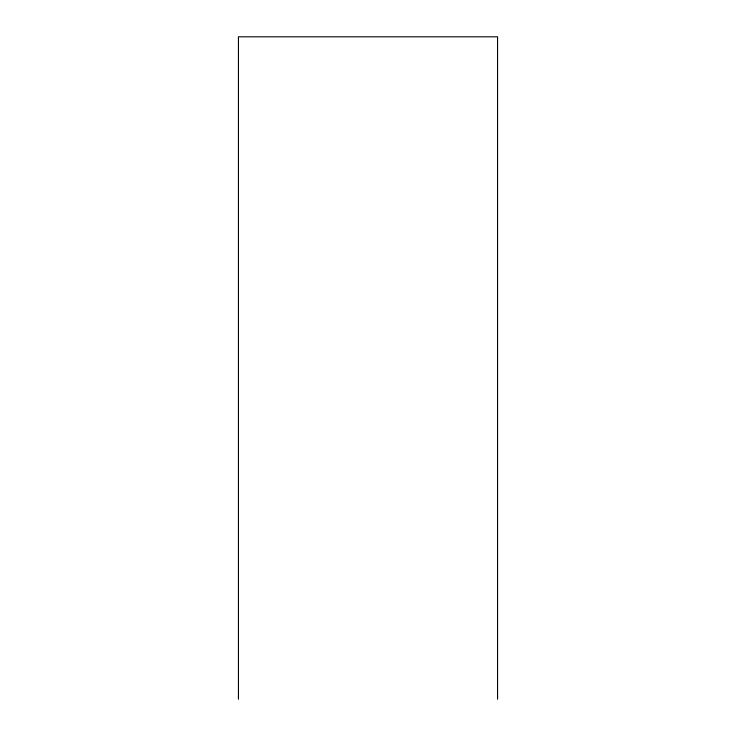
<?xml version="1.0" encoding="UTF-8"?>
<svg xmlns="http://www.w3.org/2000/svg" width="736" height="736" viewBox="0 0 736 736"><rect width="100%" height="100%" fill="white"/><g stroke="black" fill="none" stroke-linecap="round" stroke-linejoin="round"><path stroke-width="1.1" d="M497.554 699.2L497.554 36.8L238.446 36.8L238.446 699.2"/></g></svg>
